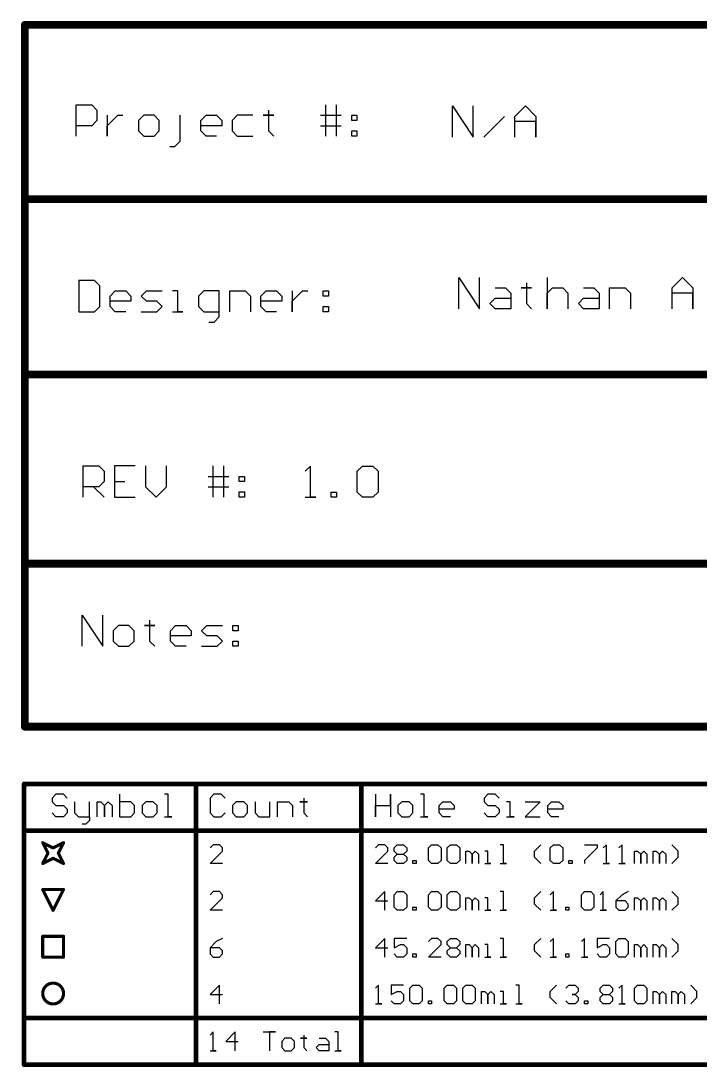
# Model space of a CAD drawing. Header units: millimetres. Extents: x 8 to 18.6, y 5.8 to 11.6.
# Drawn here: x 10.738 to 12.913, y 5.754 to 9.107 of the extents above; entities that cross this region are included whole.
import ezdxf

# ---------------------------------------------------------------- set-up
doc = ezdxf.new("R2010")
doc.units = ezdxf.units.MM
doc.header["$MEASUREMENT"] = 0
doc.layers.add('DrillDrawing', color=1, linetype='Continuous')

msp = doc.modelspace()

# ---------------------------------------------------------------- linework, layer by layer
at = {"layer": 'DrillDrawing'}
for p, q in [((10.9141, 8.7383), (10.9141, 8.8383)), ((10.9141, 8.8383), (10.9641, 8.8383)), ((10.9641, 8.8383), (10.9807, 8.8216)), ((10.9807, 8.8216), (10.9807, 8.7883)), ((11.5306, 8.8216), (11.5306, 8.805)), ((11.7138, 8.7383), (11.7138, 8.8383)), ((11.7472, 8.8383), (11.7472, 8.7383)), ((12.12, 8.735), (12.12, 8.835)), ((12.12, 8.835), (12.1866, 8.735)), ((12.1866, 8.735), (12.1866, 8.835)), ((12.3199, 8.8016), (12.3533, 8.835)), ((12.3533, 8.835), (12.3866, 8.8016)), ((10.9807, 8.7883), (10.9641, 8.7717)), ((11.0141, 8.805), (11.0141, 8.7383)), ((11.0141, 8.7717), (11.0307, 8.7883)), ((11.0307, 8.7883), (11.0474, 8.805)), ((11.0474, 8.805), (11.0641, 8.805)), ((11.1307, 8.805), (11.114, 8.7883)), ((11.114, 8.7883), (11.114, 8.755)), ((11.164, 8.805), (11.1307, 8.805)), ((11.1807, 8.7883), (11.164, 8.805)), ((11.1807, 8.755), (11.1807, 8.7883)), ((11.2473, 8.7217), (11.2473, 8.805)), ((11.314, 8.7883), (11.3306, 8.805)), ((11.314, 8.755), (11.314, 8.7883)), ((11.3306, 8.805), (11.364, 8.805)), ((11.364, 8.805), (11.3806, 8.7883)), ((11.3806, 8.7883), (11.3806, 8.7717)), ((11.4306, 8.805), (11.4139, 8.7883)), ((11.4139, 8.7883), (11.4139, 8.755)), ((11.4806, 8.805), (11.4306, 8.805)), ((11.5306, 8.805), (11.5139, 8.805)), ((11.5139, 8.805), (11.5472, 8.805)), ((11.5472, 8.805), (11.5306, 8.805)), ((11.5306, 8.805), (11.5306, 8.755)), ((11.6972, 8.805), (11.7472, 8.805)), ((11.7472, 8.805), (11.7638, 8.805)), ((11.7971, 8.805), (11.8138, 8.805)), ((11.7971, 8.7883), (11.7971, 8.805)), ((11.8138, 8.7883), (11.7971, 8.7883)), ((11.8138, 8.805), (11.8138, 8.7883)), ((12.22, 8.735), (12.2866, 8.8016)), ((12.3199, 8.735), (12.3199, 8.8016)), ((12.3866, 8.8016), (12.3866, 8.735)), ((10.9641, 8.7717), (10.9141, 8.7717)), ((11.0141, 8.7383), (11.0141, 8.7717)), ((11.114, 8.755), (11.1307, 8.7383)), ((11.164, 8.7383), (11.1807, 8.755)), ((11.3806, 8.7717), (11.314, 8.7717)), ((11.3306, 8.7383), (11.314, 8.755)), ((11.4139, 8.755), (11.4306, 8.7383)), ((11.5306, 8.755), (11.5472, 8.7383)), ((11.6972, 8.7717), (11.7638, 8.7717)), ((11.7971, 8.755), (11.8138, 8.755)), ((11.7971, 8.7383), (11.7971, 8.755)), ((11.8138, 8.755), (11.8138, 8.7383)), ((12.3866, 8.785), (12.3199, 8.785)), ((12.3866, 8.735), (12.3866, 8.785)), ((11.1307, 8.7383), (11.164, 8.7383)), ((11.2307, 8.705), (11.2473, 8.7217)), ((11.364, 8.7383), (11.3306, 8.7383)), ((11.4306, 8.7383), (11.4806, 8.7383)), ((11.8138, 8.7383), (11.7971, 8.7383)), ((11.214, 8.705), (11.2307, 8.705)), ((12.14, 8.185), (12.14, 8.285)), ((12.14, 8.285), (12.2066, 8.185)), ((12.2066, 8.185), (12.2066, 8.285)), ((12.4232, 8.285), (12.4232, 8.185)), ((12.8231, 8.2516), (12.8564, 8.285)), ((12.8564, 8.285), (12.8898, 8.2516)), ((10.923, 8.2753), (10.923, 8.1753)), ((10.973, 8.2753), (10.923, 8.2753)), ((10.9897, 8.2586), (10.973, 8.2753)), ((10.9897, 8.192), (10.9897, 8.2586)), ((12.2566, 8.2516), (12.29, 8.2516)), ((12.29, 8.2516), (12.3066, 8.235)), ((12.3566, 8.2516), (12.3399, 8.2516)), ((12.3399, 8.2516), (12.3733, 8.2516)), ((12.3566, 8.2683), (12.3566, 8.2516)), ((12.3733, 8.2516), (12.3566, 8.2516)), ((12.3566, 8.2516), (12.3566, 8.2017)), ((12.4232, 8.235), (12.4399, 8.2516)), ((12.4399, 8.2516), (12.4732, 8.2516)), ((12.4732, 8.2516), (12.4899, 8.235)), ((12.5399, 8.2516), (12.5732, 8.2516)), ((12.5732, 8.2516), (12.5899, 8.235)), ((12.6232, 8.185), (12.6232, 8.2516)), ((12.6232, 8.2516), (12.6732, 8.2516)), ((12.6732, 8.2516), (12.6898, 8.235)), ((12.8231, 8.185), (12.8231, 8.2516)), ((12.8898, 8.2516), (12.8898, 8.185)), ((11.023, 8.2253), (11.0397, 8.242)), ((11.023, 8.192), (11.023, 8.2253)), ((11.0397, 8.242), (11.073, 8.242)), ((11.073, 8.242), (11.0897, 8.2253)), ((11.0897, 8.2253), (11.0897, 8.2087)), ((11.123, 8.2253), (11.1396, 8.242)), ((11.1396, 8.2087), (11.123, 8.2253)), ((11.1396, 8.242), (11.1896, 8.242)), ((11.2396, 8.242), (11.2229, 8.242)), ((11.2396, 8.1753), (11.2396, 8.242)), ((11.3229, 8.242), (11.3062, 8.2253)), ((11.3062, 8.2253), (11.3062, 8.192)), ((11.3729, 8.242), (11.3229, 8.242)), ((11.3729, 8.1587), (11.3729, 8.242)), ((11.4062, 8.1753), (11.4062, 8.242)), ((11.4062, 8.242), (11.4562, 8.242)), ((11.4562, 8.242), (11.4729, 8.2253)), ((11.4729, 8.2253), (11.4729, 8.1753)), ((11.5062, 8.2253), (11.5228, 8.242)), ((11.5062, 8.192), (11.5062, 8.2253)), ((11.5228, 8.242), (11.5562, 8.242)), ((11.5562, 8.242), (11.5728, 8.2253)), ((11.5728, 8.2253), (11.5728, 8.2087)), ((11.6062, 8.242), (11.6062, 8.1753)), ((11.6062, 8.2087), (11.6228, 8.2253)), ((11.6228, 8.2253), (11.6395, 8.242)), ((11.6395, 8.242), (11.6561, 8.242)), ((11.7061, 8.242), (11.7228, 8.242)), ((11.7061, 8.2253), (11.7061, 8.242)), ((11.7228, 8.2253), (11.7061, 8.2253)), ((11.7228, 8.242), (11.7228, 8.2253)), ((12.24, 8.2017), (12.2566, 8.2183)), ((12.2566, 8.2183), (12.3066, 8.2183)), ((12.3066, 8.235), (12.3066, 8.185)), ((12.4232, 8.185), (12.4232, 8.235)), ((12.4899, 8.235), (12.4899, 8.185)), ((12.5232, 8.2017), (12.5399, 8.2183)), ((12.5399, 8.2183), (12.5899, 8.2183)), ((12.5899, 8.235), (12.5899, 8.185)), ((12.6898, 8.235), (12.6898, 8.185)), ((12.8898, 8.235), (12.8231, 8.235)), ((12.8898, 8.185), (12.8898, 8.235)), ((10.973, 8.1753), (10.9897, 8.192)), ((11.0897, 8.2087), (11.023, 8.2087)), ((11.0397, 8.1753), (11.023, 8.192)), ((11.173, 8.2087), (11.1396, 8.2087)), ((11.1896, 8.192), (11.173, 8.2087)), ((11.173, 8.1753), (11.1896, 8.192)), ((11.3062, 8.192), (11.3229, 8.1753)), ((11.5728, 8.2087), (11.5062, 8.2087)), ((11.5228, 8.1753), (11.5062, 8.192)), ((11.6062, 8.1753), (11.6062, 8.2087)), ((11.7061, 8.192), (11.7228, 8.192)), ((11.7061, 8.1753), (11.7061, 8.192)), ((11.7228, 8.192), (11.7228, 8.1753)), ((12.2566, 8.185), (12.24, 8.2017)), ((12.3066, 8.185), (12.2566, 8.185)), ((12.3566, 8.2017), (12.3733, 8.185)), ((12.5399, 8.185), (12.5232, 8.2017)), ((12.5899, 8.185), (12.5399, 8.185)), ((10.923, 8.1753), (10.973, 8.1753)), ((11.073, 8.1753), (11.0397, 8.1753)), ((11.123, 8.1753), (11.173, 8.1753)), ((11.2229, 8.1753), (11.2563, 8.1753)), ((11.2563, 8.1753), (11.2396, 8.1753)), ((11.3229, 8.1753), (11.3729, 8.1753)), ((11.3562, 8.142), (11.3729, 8.1587)), ((11.5562, 8.1753), (11.5228, 8.1753)), ((11.7228, 8.1753), (11.7061, 8.1753)), ((11.3396, 8.142), (11.3562, 8.142)), ((10.9369, 7.5809), (10.9369, 7.6808)), ((10.9369, 7.6808), (10.9869, 7.6808)), ((10.9869, 7.6808), (11.0036, 7.6642)), ((11.1035, 7.6808), (11.0369, 7.6808)), ((11.0369, 7.6808), (11.0369, 7.5809)), ((11.1369, 7.6808), (11.1369, 7.6142)), ((11.2035, 7.6142), (11.2035, 7.6808)), ((11.3535, 7.5809), (11.3535, 7.6808)), ((11.3868, 7.6808), (11.3868, 7.5809)), ((11.6651, 7.6806), (11.6484, 7.6639)), ((11.6651, 7.5806), (11.6651, 7.6806)), ((11.815, 7.6639), (11.8317, 7.6806)), ((11.8317, 7.6806), (11.865, 7.6806)), ((11.865, 7.6806), (11.8817, 7.6639)), ((11.0036, 7.6642), (11.0036, 7.6309)), ((11.3368, 7.6475), (11.3868, 7.6475)), ((11.3868, 7.6475), (11.4034, 7.6475)), ((11.4368, 7.6475), (11.4534, 7.6475)), ((11.4368, 7.6309), (11.4368, 7.6475)), ((11.4534, 7.6475), (11.4534, 7.6309)), ((11.815, 7.5973), (11.815, 7.6639)), ((11.8817, 7.6639), (11.8817, 7.5973)), ((10.9869, 7.6142), (10.9369, 7.6142)), ((10.9703, 7.6142), (11.0036, 7.5809)), ((11.0036, 7.6309), (10.9869, 7.6142)), ((11.0369, 7.6309), (11.0702, 7.6309)), ((11.1369, 7.6142), (11.1702, 7.5809)), ((11.1702, 7.5809), (11.2035, 7.6142)), ((11.3368, 7.6142), (11.4034, 7.6142)), ((11.4534, 7.6309), (11.4368, 7.6309)), ((11.0369, 7.5809), (11.1035, 7.5809)), ((11.4368, 7.5975), (11.4534, 7.5975)), ((11.4368, 7.5809), (11.4368, 7.5975)), ((11.4534, 7.5809), (11.4368, 7.5809)), ((11.4534, 7.5975), (11.4534, 7.5809)), ((11.6484, 7.5806), (11.6817, 7.5806)), ((11.6817, 7.5806), (11.6651, 7.5806)), ((11.7317, 7.5806), (11.7317, 7.5973)), ((11.7317, 7.5973), (11.7484, 7.5973)), ((11.7484, 7.5806), (11.7317, 7.5806)), ((11.7484, 7.5973), (11.7484, 7.5806)), ((11.8317, 7.5806), (11.815, 7.5973)), ((11.865, 7.5806), (11.8317, 7.5806)), ((11.8817, 7.5973), (11.865, 7.5806)), ((10.9332, 7.1029), (10.9332, 7.2028)), ((10.9332, 7.2028), (10.9999, 7.1029)), ((10.9999, 7.1029), (10.9999, 7.2028)), ((11.1498, 7.1862), (11.1498, 7.1695)), ((11.0499, 7.1695), (11.0332, 7.1529)), ((11.0332, 7.1529), (11.0332, 7.1195)), ((11.0832, 7.1695), (11.0499, 7.1695)), ((11.0998, 7.1529), (11.0832, 7.1695)), ((11.0998, 7.1195), (11.0998, 7.1529)), ((11.1498, 7.1695), (11.1332, 7.1695)), ((11.1332, 7.1695), (11.1665, 7.1695)), ((11.1665, 7.1695), (11.1498, 7.1695)), ((11.1498, 7.1695), (11.1498, 7.1195)), ((11.2165, 7.1529), (11.2331, 7.1695)), ((11.2165, 7.1195), (11.2165, 7.1529)), ((11.2331, 7.1695), (11.2665, 7.1695)), ((11.2665, 7.1695), (11.2831, 7.1529)), ((11.2831, 7.1529), (11.2831, 7.1362)), ((11.3164, 7.1529), (11.3331, 7.1695)), ((11.3331, 7.1362), (11.3164, 7.1529)), ((11.3331, 7.1695), (11.3831, 7.1695)), ((11.4164, 7.1695), (11.4331, 7.1695)), ((11.4164, 7.1529), (11.4164, 7.1695)), ((11.4331, 7.1529), (11.4164, 7.1529)), ((11.4331, 7.1695), (11.4331, 7.1529)), ((11.0332, 7.1195), (11.0499, 7.1029)), ((11.0832, 7.1029), (11.0998, 7.1195)), ((11.1498, 7.1195), (11.1665, 7.1029)), ((11.2831, 7.1362), (11.2165, 7.1362)), ((11.2331, 7.1029), (11.2165, 7.1195)), ((11.3664, 7.1362), (11.3331, 7.1362)), ((11.3831, 7.1195), (11.3664, 7.1362)), ((11.3664, 7.1029), (11.3831, 7.1195)), ((11.4164, 7.1195), (11.4331, 7.1195)), ((11.4164, 7.1029), (11.4164, 7.1195)), ((11.4331, 7.1195), (11.4331, 7.1029)), ((11.0499, 7.1029), (11.0832, 7.1029)), ((11.2665, 7.1029), (11.2331, 7.1029)), ((11.3164, 7.1029), (11.3664, 7.1029)), ((11.4331, 7.1029), (11.4164, 7.1029)), ((10.8495, 6.6285), (10.8375, 6.6165)), ((10.8375, 6.6165), (10.8375, 6.6045)), ((10.8735, 6.6285), (10.8495, 6.6285)), ((10.8855, 6.6165), (10.8735, 6.6285)), ((11.0534, 6.6285), (11.0534, 6.5565)), ((11.2094, 6.6285), (11.1974, 6.6285)), ((11.2094, 6.5565), (11.2094, 6.6285)), ((11.3554, 6.6285), (11.3434, 6.6165)), ((11.3434, 6.6165), (11.3434, 6.5685)), ((11.3794, 6.6285), (11.3554, 6.6285)), ((11.3914, 6.6165), (11.3794, 6.6285)), ((11.6433, 6.6165), (11.6433, 6.6045)), ((11.8732, 6.6285), (11.8732, 6.5565)), ((11.9212, 6.5925), (11.9212, 6.6285)), ((11.9212, 6.6285), (11.9212, 6.5565)), ((12.0292, 6.6285), (12.0172, 6.6285)), ((12.0292, 6.5565), (12.0292, 6.6285)), ((12.2331, 6.6285), (12.2211, 6.6165)), ((12.2211, 6.6165), (12.2211, 6.6045)), ((12.2571, 6.6285), (12.2331, 6.6285)), ((12.2691, 6.6165), (12.2571, 6.6285)), ((10.8375, 6.6045), (10.8495, 6.5925)), ((10.8495, 6.5925), (10.8735, 6.5925)), ((10.8735, 6.5925), (10.8855, 6.5805)), ((10.8855, 6.5805), (10.8855, 6.5685)), ((10.9095, 6.6045), (10.9095, 6.5685)), ((10.9575, 6.5565), (10.9575, 6.6045)), ((10.9815, 6.5565), (10.9815, 6.6045)), ((10.9815, 6.6045), (10.9934, 6.6045)), ((10.9934, 6.6045), (11.0054, 6.5925)), ((11.0054, 6.5925), (11.0174, 6.6045)), ((11.0054, 6.5925), (11.0054, 6.5565)), ((11.0054, 6.5565), (11.0054, 6.5925)), ((11.0174, 6.6045), (11.0294, 6.5925)), ((11.0294, 6.5925), (11.0294, 6.5565)), ((11.0894, 6.6045), (11.0534, 6.6045)), ((11.1014, 6.5925), (11.0894, 6.6045)), ((11.1014, 6.5805), (11.1014, 6.5925)), ((11.1014, 6.5685), (11.1014, 6.5805)), ((11.1374, 6.6045), (11.1254, 6.5925)), ((11.1254, 6.5925), (11.1254, 6.5685)), ((11.1614, 6.6045), (11.1374, 6.6045)), ((11.1734, 6.5925), (11.1614, 6.6045)), ((11.1734, 6.5685), (11.1734, 6.5925)), ((11.4273, 6.6045), (11.4154, 6.5925)), ((11.4154, 6.5925), (11.4154, 6.5685)), ((11.4513, 6.6045), (11.4273, 6.6045)), ((11.4633, 6.5925), (11.4513, 6.6045)), ((11.4633, 6.5685), (11.4633, 6.5925)), ((11.4873, 6.6045), (11.4873, 6.5685)), ((11.5353, 6.5565), (11.5353, 6.6045)), ((11.5593, 6.5565), (11.5593, 6.6045)), ((11.5593, 6.6045), (11.5953, 6.6045)), ((11.5953, 6.6045), (11.6073, 6.5925)), ((11.6073, 6.5925), (11.6073, 6.5565)), ((11.6433, 6.6045), (11.6313, 6.6045)), ((11.6313, 6.6045), (11.6553, 6.6045)), ((11.6553, 6.6045), (11.6433, 6.6045)), ((11.6433, 6.6045), (11.6433, 6.5685)), ((11.8732, 6.5565), (11.8732, 6.5925)), ((11.8732, 6.5925), (11.9212, 6.5925)), ((11.9572, 6.6045), (11.9452, 6.5925)), ((11.9452, 6.5925), (11.9452, 6.5685)), ((11.9812, 6.6045), (11.9572, 6.6045)), ((11.9932, 6.5925), (11.9812, 6.6045)), ((11.9932, 6.5685), (11.9932, 6.5925)), ((12.0772, 6.5925), (12.0892, 6.6045)), ((12.0772, 6.5685), (12.0772, 6.5925)), ((12.1252, 6.5805), (12.0772, 6.5805)), ((12.0892, 6.6045), (12.1132, 6.6045)), ((12.1132, 6.6045), (12.1252, 6.5925)), ((12.1252, 6.5925), (12.1252, 6.5805)), ((12.2211, 6.6045), (12.2331, 6.5925)), ((12.2331, 6.5925), (12.2571, 6.5925)), ((12.2571, 6.5925), (12.2691, 6.5805)), ((12.2691, 6.5805), (12.2691, 6.5685)), ((12.3051, 6.6045), (12.2931, 6.6045)), ((12.3051, 6.5565), (12.3051, 6.6045)), ((12.3531, 6.6045), (12.4011, 6.6045)), ((12.4011, 6.6045), (12.3531, 6.5565)), ((12.4251, 6.5925), (12.4371, 6.6045)), ((12.4251, 6.5685), (12.4251, 6.5925)), ((12.473, 6.5805), (12.4251, 6.5805)), ((12.4371, 6.6045), (12.461, 6.6045)), ((12.461, 6.6045), (12.473, 6.5925)), ((12.473, 6.5925), (12.473, 6.5805)), ((10.8495, 6.5565), (10.8375, 6.5685)), ((10.8735, 6.5565), (10.8495, 6.5565)), ((10.8855, 6.5685), (10.8735, 6.5565)), ((10.9095, 6.5685), (10.9215, 6.5565)), ((10.9215, 6.5565), (10.9575, 6.5565)), ((10.9575, 6.5445), (10.9455, 6.5325)), ((10.9575, 6.5565), (10.9575, 6.5445)), ((11.0534, 6.5565), (11.0894, 6.5565)), ((11.0894, 6.5565), (11.1014, 6.5685)), ((11.1254, 6.5685), (11.1374, 6.5565)), ((11.1374, 6.5565), (11.1614, 6.5565)), ((11.1614, 6.5565), (11.1734, 6.5685)), ((11.1974, 6.5565), (11.2214, 6.5565)), ((11.2214, 6.5565), (11.2094, 6.5565)), ((11.3434, 6.5685), (11.3554, 6.5565)), ((11.3554, 6.5565), (11.3794, 6.5565)), ((11.3794, 6.5565), (11.3914, 6.5685)), ((11.4154, 6.5685), (11.4273, 6.5565)), ((11.4273, 6.5565), (11.4513, 6.5565)), ((11.4513, 6.5565), (11.4633, 6.5685)), ((11.4873, 6.5685), (11.4993, 6.5565)), ((11.4993, 6.5565), (11.5353, 6.5565)), ((11.6433, 6.5685), (11.6553, 6.5565)), ((11.9452, 6.5685), (11.9572, 6.5565)), ((11.9572, 6.5565), (11.9812, 6.5565)), ((11.9812, 6.5565), (11.9932, 6.5685)), ((12.0172, 6.5565), (12.0412, 6.5565)), ((12.0412, 6.5565), (12.0292, 6.5565)), ((12.0892, 6.5565), (12.0772, 6.5685)), ((12.1132, 6.5565), (12.0892, 6.5565)), ((12.2331, 6.5565), (12.2211, 6.5685)), ((12.2571, 6.5565), (12.2331, 6.5565)), ((12.2691, 6.5685), (12.2571, 6.5565)), ((12.2931, 6.5565), (12.3171, 6.5565)), ((12.3171, 6.5565), (12.3051, 6.5565)), ((12.3531, 6.5565), (12.4011, 6.5565)), ((12.4371, 6.5565), (12.4251, 6.5685)), ((12.461, 6.5565), (12.4371, 6.5565)), ((10.9455, 6.5325), (10.9335, 6.5325)), ((11.3534, 6.4665), (11.3434, 6.4565)), ((11.3434, 6.4065), (11.3834, 6.4465)), ((11.3734, 6.4665), (11.3534, 6.4665)), ((11.3834, 6.4565), (11.3734, 6.4665)), ((11.3834, 6.4465), (11.3834, 6.4565)), ((11.8832, 6.4665), (11.8732, 6.4565)), ((11.8732, 6.4065), (11.9132, 6.4465)), ((11.9032, 6.4665), (11.8832, 6.4665)), ((11.9132, 6.4565), (11.9032, 6.4665)), ((11.9132, 6.4465), (11.9132, 6.4565)), ((11.9332, 6.4565), (11.9432, 6.4665)), ((11.9332, 6.4465), (11.9332, 6.4565)), ((11.9432, 6.4365), (11.9332, 6.4465)), ((11.9432, 6.4665), (11.9632, 6.4665)), ((11.9632, 6.4665), (11.9732, 6.4565)), ((11.9732, 6.4465), (11.9632, 6.4365)), ((11.9732, 6.4565), (11.9732, 6.4465)), ((12.0432, 6.4565), (12.0532, 6.4665)), ((12.0432, 6.4165), (12.0432, 6.4565)), ((12.0532, 6.4665), (12.0732, 6.4665)), ((12.0732, 6.4665), (12.0832, 6.4565)), ((12.0832, 6.4565), (12.0832, 6.4165)), ((12.1032, 6.4565), (12.1132, 6.4665)), ((12.1032, 6.4165), (12.1032, 6.4565)), ((12.1132, 6.4665), (12.1332, 6.4665)), ((12.1332, 6.4665), (12.1432, 6.4565)), ((12.1432, 6.4565), (12.1432, 6.4165)), ((12.1631, 6.4065), (12.1631, 6.4465)), ((12.1631, 6.4465), (12.1731, 6.4465)), ((12.1731, 6.4465), (12.1831, 6.4365)), ((12.1831, 6.4365), (12.1931, 6.4465)), ((12.1931, 6.4465), (12.2031, 6.4365)), ((12.2331, 6.4465), (12.2231, 6.4465)), ((12.2331, 6.4065), (12.2331, 6.4465)), ((12.2831, 6.4665), (12.2731, 6.4665)), ((12.2831, 6.4065), (12.2831, 6.4665)), ((12.3831, 6.4465), (12.4031, 6.4665)), ((12.3831, 6.4265), (12.3831, 6.4465)), ((12.4331, 6.4565), (12.4431, 6.4665)), ((12.4331, 6.4165), (12.4331, 6.4565)), ((12.4431, 6.4665), (12.463, 6.4665)), ((12.463, 6.4665), (12.473, 6.4565)), ((12.473, 6.4565), (12.473, 6.4165)), ((12.543, 6.4665), (12.583, 6.4665)), ((12.583, 6.4565), (12.543, 6.4165)), ((12.583, 6.4665), (12.583, 6.4565)), ((12.613, 6.4665), (12.603, 6.4565)), ((12.613, 6.4065), (12.613, 6.4665)), ((12.663, 6.4665), (12.653, 6.4565)), ((12.663, 6.4065), (12.663, 6.4665)), ((12.703, 6.4065), (12.703, 6.4465)), ((12.703, 6.4465), (12.713, 6.4465)), ((12.713, 6.4465), (12.723, 6.4365)), ((12.723, 6.4365), (12.733, 6.4465)), ((12.733, 6.4465), (12.743, 6.4365)), ((12.763, 6.4065), (12.763, 6.4465)), ((12.763, 6.4465), (12.7729, 6.4465)), ((12.7729, 6.4465), (12.7829, 6.4365)), ((12.7829, 6.4365), (12.7929, 6.4465)), ((12.7929, 6.4465), (12.8029, 6.4365)), ((12.8429, 6.4465), (12.8229, 6.4665)), ((12.8429, 6.4265), (12.8429, 6.4465)), ((11.3834, 6.4065), (11.3434, 6.4065)), ((11.9132, 6.4065), (11.8732, 6.4065)), ((11.9332, 6.4265), (11.9432, 6.4365)), ((11.9332, 6.4165), (11.9332, 6.4265)), ((11.9432, 6.4065), (11.9332, 6.4165)), ((11.9432, 6.4365), (11.9632, 6.4365)), ((11.9632, 6.4065), (11.9432, 6.4065)), ((11.9632, 6.4365), (11.9732, 6.4265)), ((11.9732, 6.4165), (11.9632, 6.4065)), ((11.9732, 6.4265), (11.9732, 6.4165)), ((11.9932, 6.4065), (11.9932, 6.4165)), ((11.9932, 6.4165), (12.0032, 6.4165)), ((12.0032, 6.4065), (11.9932, 6.4065)), ((12.0032, 6.4165), (12.0032, 6.4065)), ((12.0532, 6.4065), (12.0432, 6.4165)), ((12.0732, 6.4065), (12.0532, 6.4065)), ((12.0832, 6.4165), (12.0732, 6.4065)), ((12.1132, 6.4065), (12.1032, 6.4165)), ((12.1332, 6.4065), (12.1132, 6.4065)), ((12.1432, 6.4165), (12.1332, 6.4065)), ((12.1831, 6.4365), (12.1831, 6.4065)), ((12.1831, 6.4065), (12.1831, 6.4365)), ((12.2031, 6.4365), (12.2031, 6.4065)), ((12.2231, 6.4065), (12.2431, 6.4065)), ((12.2431, 6.4065), (12.2331, 6.4065)), ((12.2731, 6.4065), (12.2931, 6.4065)), ((12.2931, 6.4065), (12.2831, 6.4065)), ((12.4031, 6.4065), (12.3831, 6.4265)), ((12.4431, 6.4065), (12.4331, 6.4165)), ((12.463, 6.4065), (12.4431, 6.4065)), ((12.473, 6.4165), (12.463, 6.4065)), ((12.493, 6.4065), (12.493, 6.4165)), ((12.493, 6.4165), (12.503, 6.4165)), ((12.503, 6.4065), (12.493, 6.4065)), ((12.503, 6.4165), (12.503, 6.4065)), ((12.543, 6.4165), (12.543, 6.4065)), ((12.603, 6.4065), (12.623, 6.4065)), ((12.623, 6.4065), (12.613, 6.4065)), ((12.653, 6.4065), (12.673, 6.4065)), ((12.673, 6.4065), (12.663, 6.4065)), ((12.723, 6.4365), (12.723, 6.4065)), ((12.723, 6.4065), (12.723, 6.4365)), ((12.743, 6.4365), (12.743, 6.4065)), ((12.7829, 6.4365), (12.7829, 6.4065)), ((12.7829, 6.4065), (12.7829, 6.4365)), ((12.8029, 6.4365), (12.8029, 6.4065)), ((12.8229, 6.4065), (12.8429, 6.4265)), ((11.3534, 6.3165), (11.3434, 6.3065)), ((11.3734, 6.3165), (11.3534, 6.3165)), ((11.3834, 6.3065), (11.3734, 6.3165)), ((11.3834, 6.2965), (11.3834, 6.3065)), ((11.9032, 6.3165), (11.8732, 6.2865)), ((11.9032, 6.2565), (11.9032, 6.3165)), ((11.9332, 6.3065), (11.9432, 6.3165)), ((11.9332, 6.2665), (11.9332, 6.3065)), ((11.9432, 6.3165), (11.9632, 6.3165)), ((11.9632, 6.3165), (11.9732, 6.3065)), ((11.9732, 6.3065), (11.9732, 6.2665)), ((12.0432, 6.3065), (12.0532, 6.3165)), ((12.0432, 6.2665), (12.0432, 6.3065)), ((12.0532, 6.3165), (12.0732, 6.3165)), ((12.0732, 6.3165), (12.0832, 6.3065)), ((12.0832, 6.3065), (12.0832, 6.2665)), ((12.1032, 6.3065), (12.1132, 6.3165)), ((12.1032, 6.2665), (12.1032, 6.3065)), ((12.1132, 6.3165), (12.1332, 6.3165)), ((12.1332, 6.3165), (12.1432, 6.3065)), ((12.1432, 6.3065), (12.1432, 6.2665)), ((12.2831, 6.3165), (12.2731, 6.3165)), ((12.2831, 6.2565), (12.2831, 6.3165)), ((12.3831, 6.2965), (12.4031, 6.3165)), ((12.4431, 6.3165), (12.4331, 6.3065)), ((12.4431, 6.2565), (12.4431, 6.3165)), ((12.533, 6.3065), (12.543, 6.3165)), ((12.533, 6.2665), (12.533, 6.3065)), ((12.543, 6.3165), (12.563, 6.3165)), ((12.563, 6.3165), (12.573, 6.3065)), ((12.573, 6.3065), (12.573, 6.2665)), ((12.603, 6.3165), (12.593, 6.3065)), ((12.603, 6.2565), (12.603, 6.3165)), ((12.663, 6.3065), (12.643, 6.2865)), ((12.683, 6.3165), (12.663, 6.3065)), ((12.8429, 6.2965), (12.8229, 6.3165)), ((11.3434, 6.2565), (11.3834, 6.2965)), ((11.8732, 6.2865), (11.9132, 6.2865)), ((12.1631, 6.2565), (12.1631, 6.2965)), ((12.1631, 6.2965), (12.1731, 6.2965)), ((12.1731, 6.2965), (12.1831, 6.2865)), ((12.1831, 6.2865), (12.1931, 6.2965)), ((12.1831, 6.2865), (12.1831, 6.2565)), ((12.1831, 6.2565), (12.1831, 6.2865)), ((12.1931, 6.2965), (12.2031, 6.2865)), ((12.2031, 6.2865), (12.2031, 6.2565)), ((12.2331, 6.2965), (12.2231, 6.2965)), ((12.2331, 6.2565), (12.2331, 6.2965)), ((12.3831, 6.2765), (12.3831, 6.2965)), ((12.4031, 6.2565), (12.3831, 6.2765)), ((12.643, 6.2865), (12.643, 6.2665)), ((12.673, 6.2865), (12.643, 6.2865)), ((12.683, 6.2765), (12.673, 6.2865)), ((12.683, 6.2665), (12.683, 6.2765)), ((12.703, 6.2565), (12.703, 6.2965)), ((12.703, 6.2965), (12.713, 6.2965)), ((12.713, 6.2965), (12.723, 6.2865)), ((12.723, 6.2865), (12.733, 6.2965)), ((12.723, 6.2865), (12.723, 6.2565)), ((12.723, 6.2565), (12.723, 6.2865)), ((12.733, 6.2965), (12.743, 6.2865)), ((12.743, 6.2865), (12.743, 6.2565)), ((12.763, 6.2565), (12.763, 6.2965)), ((12.763, 6.2965), (12.7729, 6.2965)), ((12.7729, 6.2965), (12.7829, 6.2865)), ((12.7829, 6.2865), (12.7929, 6.2965)), ((12.7829, 6.2865), (12.7829, 6.2565)), ((12.7829, 6.2565), (12.7829, 6.2865)), ((12.7929, 6.2965), (12.8029, 6.2865)), ((12.8029, 6.2865), (12.8029, 6.2565)), ((12.8229, 6.2565), (12.8429, 6.2765)), ((12.8429, 6.2765), (12.8429, 6.2965)), ((11.3834, 6.2565), (11.3434, 6.2565)), ((11.9432, 6.2565), (11.9332, 6.2665)), ((11.9632, 6.2565), (11.9432, 6.2565)), ((11.9732, 6.2665), (11.9632, 6.2565)), ((11.9932, 6.2565), (11.9932, 6.2665)), ((11.9932, 6.2665), (12.0032, 6.2665)), ((12.0032, 6.2565), (11.9932, 6.2565)), ((12.0032, 6.2665), (12.0032, 6.2565)), ((12.0532, 6.2565), (12.0432, 6.2665)), ((12.0732, 6.2565), (12.0532, 6.2565)), ((12.0832, 6.2665), (12.0732, 6.2565)), ((12.1132, 6.2565), (12.1032, 6.2665)), ((12.1332, 6.2565), (12.1132, 6.2565)), ((12.1432, 6.2665), (12.1332, 6.2565)), ((12.2231, 6.2565), (12.2431, 6.2565)), ((12.2431, 6.2565), (12.2331, 6.2565)), ((12.2731, 6.2565), (12.2931, 6.2565)), ((12.2931, 6.2565), (12.2831, 6.2565)), ((12.4331, 6.2565), (12.4531, 6.2565)), ((12.4531, 6.2565), (12.4431, 6.2565)), ((12.483, 6.2565), (12.483, 6.2665)), ((12.483, 6.2665), (12.493, 6.2665)), ((12.493, 6.2565), (12.483, 6.2565)), ((12.493, 6.2665), (12.493, 6.2565)), ((12.543, 6.2565), (12.533, 6.2665)), ((12.563, 6.2565), (12.543, 6.2565)), ((12.573, 6.2665), (12.563, 6.2565)), ((12.593, 6.2565), (12.613, 6.2565)), ((12.613, 6.2565), (12.603, 6.2565)), ((12.643, 6.2665), (12.653, 6.2565)), ((12.653, 6.2565), (12.673, 6.2565)), ((12.673, 6.2565), (12.683, 6.2665)), ((11.3634, 6.1565), (11.3434, 6.1365)), ((11.3834, 6.1665), (11.3634, 6.1565)), ((11.9032, 6.1665), (11.8732, 6.1365)), ((11.9032, 6.1065), (11.9032, 6.1665)), ((11.9732, 6.1665), (11.9332, 6.1665)), ((11.9332, 6.1665), (11.9332, 6.1365)), ((11.9332, 6.1365), (11.9532, 6.1465)), ((11.9532, 6.1465), (11.9632, 6.1465)), ((11.9632, 6.1465), (11.9732, 6.1365)), ((12.0532, 6.1665), (12.0432, 6.1565)), ((12.0432, 6.1065), (12.0832, 6.1465)), ((12.0732, 6.1665), (12.0532, 6.1665)), ((12.0832, 6.1565), (12.0732, 6.1665)), ((12.0832, 6.1465), (12.0832, 6.1565)), ((12.1032, 6.1565), (12.1132, 6.1665)), ((12.1032, 6.1465), (12.1032, 6.1565)), ((12.1132, 6.1365), (12.1032, 6.1465)), ((12.1132, 6.1665), (12.1332, 6.1665)), ((12.1332, 6.1665), (12.1432, 6.1565)), ((12.1432, 6.1465), (12.1332, 6.1365)), ((12.1432, 6.1565), (12.1432, 6.1465)), ((12.1631, 6.1065), (12.1631, 6.1465)), ((12.1631, 6.1465), (12.1731, 6.1465)), ((12.1731, 6.1465), (12.1831, 6.1365)), ((12.1831, 6.1365), (12.1931, 6.1465)), ((12.1931, 6.1465), (12.2031, 6.1365)), ((12.2331, 6.1465), (12.2231, 6.1465)), ((12.2331, 6.1065), (12.2331, 6.1465)), ((12.2831, 6.1665), (12.2731, 6.1665)), ((12.2831, 6.1065), (12.2831, 6.1665)), ((12.3831, 6.1465), (12.4031, 6.1665)), ((12.3831, 6.1265), (12.3831, 6.1465)), ((12.4431, 6.1665), (12.4331, 6.1565)), ((12.4431, 6.1065), (12.4431, 6.1665)), ((12.543, 6.1665), (12.533, 6.1565)), ((12.543, 6.1065), (12.543, 6.1665)), ((12.623, 6.1665), (12.583, 6.1665)), ((12.583, 6.1665), (12.583, 6.1365)), ((12.583, 6.1365), (12.603, 6.1465)), ((12.603, 6.1465), (12.613, 6.1465)), ((12.613, 6.1465), (12.623, 6.1365)), ((12.643, 6.1565), (12.653, 6.1665)), ((12.643, 6.1165), (12.643, 6.1565)), ((12.653, 6.1665), (12.673, 6.1665)), ((12.673, 6.1665), (12.683, 6.1565)), ((12.683, 6.1565), (12.683, 6.1165)), ((12.703, 6.1065), (12.703, 6.1465)), ((12.703, 6.1465), (12.713, 6.1465)), ((12.713, 6.1465), (12.723, 6.1365)), ((12.723, 6.1365), (12.733, 6.1465)), ((12.733, 6.1465), (12.743, 6.1365)), ((12.763, 6.1065), (12.763, 6.1465)), ((12.763, 6.1465), (12.7729, 6.1465)), ((12.7729, 6.1465), (12.7829, 6.1365)), ((12.7829, 6.1365), (12.7929, 6.1465)), ((12.7929, 6.1465), (12.8029, 6.1365)), ((12.8429, 6.1465), (12.8229, 6.1665)), ((12.8429, 6.1265), (12.8429, 6.1465)), ((11.3434, 6.1365), (11.3434, 6.1165)), ((11.3734, 6.1365), (11.3434, 6.1365)), ((11.3434, 6.1165), (11.3534, 6.1065)), ((11.3534, 6.1065), (11.3734, 6.1065)), ((11.3834, 6.1265), (11.3734, 6.1365)), ((11.3734, 6.1065), (11.3834, 6.1165)), ((11.3834, 6.1165), (11.3834, 6.1265)), ((11.8732, 6.1365), (11.9132, 6.1365)), ((11.9432, 6.1065), (11.9332, 6.1165)), ((11.9632, 6.1065), (11.9432, 6.1065)), ((11.9732, 6.1165), (11.9632, 6.1065)), ((11.9732, 6.1365), (11.9732, 6.1165)), ((11.9932, 6.1065), (11.9932, 6.1165)), ((11.9932, 6.1165), (12.0032, 6.1165)), ((12.0032, 6.1065), (11.9932, 6.1065)), ((12.0032, 6.1165), (12.0032, 6.1065)), ((12.0832, 6.1065), (12.0432, 6.1065)), ((12.1032, 6.1265), (12.1132, 6.1365)), ((12.1032, 6.1165), (12.1032, 6.1265)), ((12.1132, 6.1065), (12.1032, 6.1165)), ((12.1132, 6.1365), (12.1332, 6.1365)), ((12.1332, 6.1065), (12.1132, 6.1065)), ((12.1332, 6.1365), (12.1432, 6.1265)), ((12.1432, 6.1165), (12.1332, 6.1065)), ((12.1432, 6.1265), (12.1432, 6.1165)), ((12.1831, 6.1365), (12.1831, 6.1065)), ((12.1831, 6.1065), (12.1831, 6.1365)), ((12.2031, 6.1365), (12.2031, 6.1065)), ((12.2231, 6.1065), (12.2431, 6.1065)), ((12.2431, 6.1065), (12.2331, 6.1065)), ((12.2731, 6.1065), (12.2931, 6.1065)), ((12.2931, 6.1065), (12.2831, 6.1065)), ((12.4031, 6.1065), (12.3831, 6.1265)), ((12.4331, 6.1065), (12.4531, 6.1065)), ((12.4531, 6.1065), (12.4431, 6.1065)), ((12.483, 6.1065), (12.483, 6.1165)), ((12.483, 6.1165), (12.493, 6.1165)), ((12.493, 6.1065), (12.483, 6.1065)), ((12.493, 6.1165), (12.493, 6.1065)), ((12.533, 6.1065), (12.553, 6.1065)), ((12.553, 6.1065), (12.543, 6.1065)), ((12.593, 6.1065), (12.583, 6.1165)), ((12.613, 6.1065), (12.593, 6.1065)), ((12.623, 6.1165), (12.613, 6.1065)), ((12.623, 6.1365), (12.623, 6.1165)), ((12.653, 6.1065), (12.643, 6.1165)), ((12.673, 6.1065), (12.653, 6.1065)), ((12.683, 6.1165), (12.673, 6.1065)), ((12.723, 6.1365), (12.723, 6.1065)), ((12.723, 6.1065), (12.723, 6.1365)), ((12.743, 6.1365), (12.743, 6.1065)), ((12.7829, 6.1365), (12.7829, 6.1065)), ((12.7829, 6.1065), (12.7829, 6.1365)), ((12.8029, 6.1365), (12.8029, 6.1065)), ((12.8229, 6.1065), (12.8429, 6.1265)), ((11.3734, 6.0165), (11.3434, 5.9865)), ((11.3734, 5.9565), (11.3734, 6.0165)), ((11.8832, 6.0165), (11.8732, 6.0065)), ((11.8832, 5.9565), (11.8832, 6.0165)), ((11.9632, 6.0165), (11.9232, 6.0165)), ((11.9232, 6.0165), (11.9232, 5.9865)), ((11.9832, 6.0065), (11.9932, 6.0165)), ((11.9832, 5.9665), (11.9832, 6.0065)), ((11.9932, 6.0165), (12.0132, 6.0165)), ((12.0132, 6.0165), (12.0232, 6.0065)), ((12.0232, 6.0065), (12.0232, 5.9665)), ((12.0932, 6.0065), (12.1032, 6.0165)), ((12.0932, 5.9665), (12.0932, 6.0065)), ((12.1032, 6.0165), (12.1232, 6.0165)), ((12.1232, 6.0165), (12.1332, 6.0065)), ((12.1332, 6.0065), (12.1332, 5.9665)), ((12.1531, 6.0065), (12.1631, 6.0165)), ((12.1531, 5.9665), (12.1531, 6.0065)), ((12.1631, 6.0165), (12.1831, 6.0165)), ((12.1831, 6.0165), (12.1931, 6.0065)), ((12.1931, 6.0065), (12.1931, 5.9665)), ((12.3331, 6.0165), (12.3231, 6.0165)), ((12.3331, 5.9565), (12.3331, 6.0165)), ((12.4331, 5.9965), (12.4531, 6.0165)), ((12.483, 6.0065), (12.493, 6.0165)), ((12.493, 6.0165), (12.513, 6.0165)), ((12.513, 6.0165), (12.523, 6.0065)), ((12.523, 6.0065), (12.523, 5.9965)), ((12.593, 6.0065), (12.603, 6.0165)), ((12.593, 5.9965), (12.593, 6.0065)), ((12.603, 6.0165), (12.623, 6.0165)), ((12.623, 6.0165), (12.633, 6.0065)), ((12.633, 6.0065), (12.633, 5.9965)), ((12.663, 6.0165), (12.653, 6.0065)), ((12.663, 5.9565), (12.663, 6.0165)), ((12.703, 6.0065), (12.713, 6.0165)), ((12.703, 5.9665), (12.703, 6.0065)), ((12.713, 6.0165), (12.733, 6.0165)), ((12.733, 6.0165), (12.743, 6.0065)), ((12.743, 6.0065), (12.743, 5.9665)), ((12.9029, 5.9965), (12.8829, 6.0165)), ((11.3434, 5.9865), (11.3834, 5.9865)), ((11.9232, 5.9865), (11.9432, 5.9965)), ((11.9432, 5.9965), (11.9532, 5.9965)), ((11.9532, 5.9965), (11.9632, 5.9865)), ((11.9632, 5.9865), (11.9632, 5.9665)), ((12.2131, 5.9565), (12.2131, 5.9965)), ((12.2131, 5.9965), (12.2231, 5.9965)), ((12.2231, 5.9965), (12.2331, 5.9865)), ((12.2331, 5.9865), (12.2431, 5.9965)), ((12.2331, 5.9865), (12.2331, 5.9565)), ((12.2331, 5.9565), (12.2331, 5.9865)), ((12.2431, 5.9965), (12.2531, 5.9865)), ((12.2531, 5.9865), (12.2531, 5.9565)), ((12.2831, 5.9965), (12.2731, 5.9965)), ((12.2831, 5.9565), (12.2831, 5.9965)), ((12.4331, 5.9765), (12.4331, 5.9965)), ((12.4531, 5.9565), (12.4331, 5.9765)), ((12.513, 5.9865), (12.503, 5.9865)), ((12.503, 5.9865), (12.513, 5.9865)), ((12.523, 5.9965), (12.513, 5.9865)), ((12.513, 5.9865), (12.523, 5.9765)), ((12.523, 5.9765), (12.523, 5.9665)), ((12.603, 5.9865), (12.593, 5.9965)), ((12.593, 5.9765), (12.603, 5.9865)), ((12.593, 5.9665), (12.593, 5.9765)), ((12.603, 5.9865), (12.623, 5.9865)), ((12.633, 5.9965), (12.623, 5.9865)), ((12.623, 5.9865), (12.633, 5.9765)), ((12.633, 5.9765), (12.633, 5.9665)), ((12.763, 5.9565), (12.763, 5.9965)), ((12.763, 5.9965), (12.7729, 5.9965)), ((12.7729, 5.9965), (12.7829, 5.9865)), ((12.7829, 5.9865), (12.7929, 5.9965)), ((12.7829, 5.9865), (12.7829, 5.9565)), ((12.7829, 5.9565), (12.7829, 5.9865)), ((12.7929, 5.9965), (12.8029, 5.9865)), ((12.8029, 5.9865), (12.8029, 5.9565)), ((12.8229, 5.9565), (12.8229, 5.9965)), ((12.8229, 5.9965), (12.8329, 5.9965)), ((12.8329, 5.9965), (12.8429, 5.9865)), ((12.8429, 5.9865), (12.8529, 5.9965)), ((12.8429, 5.9865), (12.8429, 5.9565)), ((12.8429, 5.9565), (12.8429, 5.9865)), ((12.8529, 5.9965), (12.8629, 5.9865)), ((12.8629, 5.9865), (12.8629, 5.9565)), ((12.8829, 5.9565), (12.9029, 5.9765)), ((12.9029, 5.9765), (12.9029, 5.9965)), ((11.8732, 5.9565), (11.8932, 5.9565)), ((11.8932, 5.9565), (11.8832, 5.9565)), ((11.9332, 5.9565), (11.9232, 5.9665)), ((11.9532, 5.9565), (11.9332, 5.9565)), ((11.9632, 5.9665), (11.9532, 5.9565)), ((11.9932, 5.9565), (11.9832, 5.9665)), ((12.0132, 5.9565), (11.9932, 5.9565)), ((12.0232, 5.9665), (12.0132, 5.9565)), ((12.0432, 5.9565), (12.0432, 5.9665)), ((12.0432, 5.9665), (12.0532, 5.9665)), ((12.0532, 5.9565), (12.0432, 5.9565)), ((12.0532, 5.9665), (12.0532, 5.9565)), ((12.1032, 5.9565), (12.0932, 5.9665)), ((12.1232, 5.9565), (12.1032, 5.9565)), ((12.1332, 5.9665), (12.1232, 5.9565)), ((12.1631, 5.9565), (12.1531, 5.9665)), ((12.1831, 5.9565), (12.1631, 5.9565)), ((12.1931, 5.9665), (12.1831, 5.9565)), ((12.2731, 5.9565), (12.2931, 5.9565)), ((12.2931, 5.9565), (12.2831, 5.9565)), ((12.3231, 5.9565), (12.3431, 5.9565)), ((12.3431, 5.9565), (12.3331, 5.9565)), ((12.493, 5.9565), (12.483, 5.9665)), ((12.513, 5.9565), (12.493, 5.9565)), ((12.523, 5.9665), (12.513, 5.9565)), ((12.543, 5.9565), (12.543, 5.9665)), ((12.543, 5.9665), (12.553, 5.9665)), ((12.553, 5.9565), (12.543, 5.9565)), ((12.553, 5.9665), (12.553, 5.9565)), ((12.603, 5.9565), (12.593, 5.9665)), ((12.623, 5.9565), (12.603, 5.9565)), ((12.633, 5.9665), (12.623, 5.9565)), ((12.653, 5.9565), (12.673, 5.9565)), ((12.673, 5.9565), (12.663, 5.9565)), ((12.713, 5.9565), (12.703, 5.9665)), ((12.733, 5.9565), (12.713, 5.9565)), ((12.743, 5.9665), (12.733, 5.9565)), ((11.3534, 5.8665), (11.3434, 5.8565)), ((11.3534, 5.8065), (11.3534, 5.8665)), ((11.4233, 5.8665), (11.3934, 5.8365)), ((11.3934, 5.8365), (11.4333, 5.8365)), ((11.4233, 5.8065), (11.4233, 5.8665)), ((11.5133, 5.8665), (11.5533, 5.8665)), ((11.5533, 5.8665), (11.5333, 5.8665)), ((11.5333, 5.8665), (11.5333, 5.8065)), ((11.5833, 5.8465), (11.5733, 5.8365)), ((11.5733, 5.8365), (11.5733, 5.8165)), ((11.6033, 5.8465), (11.5833, 5.8465)), ((11.6133, 5.8365), (11.6033, 5.8465)), ((11.6133, 5.8165), (11.6133, 5.8365)), ((11.6433, 5.8465), (11.6333, 5.8465)), ((11.6333, 5.8465), (11.6533, 5.8465)), ((11.6433, 5.8565), (11.6433, 5.8465)), ((11.6533, 5.8465), (11.6433, 5.8465)), ((11.6433, 5.8465), (11.6433, 5.8165)), ((11.6933, 5.8465), (11.7133, 5.8465)), ((11.7133, 5.8465), (11.7233, 5.8365)), ((11.7233, 5.8365), (11.7233, 5.8065)), ((11.7532, 5.8665), (11.7432, 5.8665)), ((11.7532, 5.8065), (11.7532, 5.8665)), ((11.3434, 5.8065), (11.3634, 5.8065)), ((11.3634, 5.8065), (11.3534, 5.8065)), ((11.5733, 5.8165), (11.5833, 5.8065)), ((11.5833, 5.8065), (11.6033, 5.8065)), ((11.6033, 5.8065), (11.6133, 5.8165)), ((11.6433, 5.8165), (11.6533, 5.8065)), ((11.6833, 5.8165), (11.6933, 5.8265)), ((11.6933, 5.8065), (11.6833, 5.8165)), ((11.6933, 5.8265), (11.7233, 5.8265)), ((11.7233, 5.8065), (11.6933, 5.8065)), ((11.7432, 5.8065), (11.7632, 5.8065)), ((11.7632, 5.8065), (11.7532, 5.8065))]:
    msp.add_line(p, q, dxfattribs=at)
for points, const_width in [([(10.75, 6.845), (10.75, 9.095)], 0.025), ([(10.75, 9.095), (17.8337, 9.095)], 0.025), ([(10.7516, 8.5361), (17.8328, 8.5361)], 0.025), ([(10.7589, 7.9743), (17.8257, 7.9743)], 0.025), ([(10.7585, 7.3677), (17.8281, 7.3677)], 0.025), ([(10.75, 6.845), (17.8337, 6.845)], 0.025), ([(10.7475, 6.6615), (16.0321, 6.6615)], 0.015), ([(10.7475, 5.7615), (10.7475, 6.6615)], 0.015), ([(11.2984, 5.7615), (11.2984, 6.6615)], 0.015), ([(11.8282, 5.7615), (11.8282, 6.6615)], 0.015), ([(10.7475, 6.5115), (16.0321, 6.5115)], 0.015), ([(10.8073, 6.4732), (10.8406, 6.4565)], 0.01), ([(10.8073, 6.4732), (10.824, 6.4398)], 0.01), ([(10.8406, 6.4565), (10.874, 6.4732)], 0.01), ([(10.8573, 6.4398), (10.874, 6.4732)], 0.01), ([(10.8073, 6.4065), (10.824, 6.4398)], 0.01), ([(10.8573, 6.4398), (10.874, 6.4065)], 0.01), ([(10.8073, 6.4065), (10.8406, 6.4232)], 0.01), ([(10.8406, 6.4232), (10.874, 6.4065)], 0.01), ([(10.8073, 6.3232), (10.874, 6.3232)], 0.01), ([(10.8073, 6.3232), (10.8406, 6.2565)], 0.01), ([(10.8406, 6.2565), (10.874, 6.3232)], 0.01), ([(10.8073, 6.1732), (10.874, 6.1732)], 0.01), ([(10.8073, 6.1065), (10.8073, 6.1732)], 0.01), ([(10.874, 6.1065), (10.874, 6.1732)], 0.01), ([(10.8073, 6.1065), (10.874, 6.1065)], 0.01), ([(10.7475, 5.9115), (16.0321, 5.9115)], 0.015), ([(10.7475, 5.7615), (16.0321, 5.7615)], 0.015)]:
    msp.add_lwpolyline(points, dxfattribs=dict(at, const_width=const_width))
for points, const_width in [([(10.7438, 9.095, 1), (10.7562, 9.095, 1)], 0.0125), ([(10.7438, 9.095, 1), (10.7562, 9.095, 1)], 0.0125), ([(10.7454, 8.5361, 1), (10.7579, 8.5361, 1)], 0.0125), ([(10.7526, 7.9743, 1), (10.7651, 7.9743, 1)], 0.0125), ([(10.7523, 7.3677, 1), (10.7647, 7.3677, 1)], 0.0125), ([(10.7438, 6.845, 1), (10.7562, 6.845, 1)], 0.0125), ([(10.7438, 6.845, 1), (10.7562, 6.845, 1)], 0.0125), ([(10.7438, 6.6615, 1), (10.7513, 6.6615, 1)], 0.0075), ([(10.7438, 6.6615, 1), (10.7513, 6.6615, 1)], 0.0075), ([(11.2946, 6.6615, 1), (11.3021, 6.6615, 1)], 0.0075), ([(11.8245, 6.6615, 1), (11.832, 6.6615, 1)], 0.0075), ([(10.7438, 6.5115, 1), (10.7513, 6.5115, 1)], 0.0075), ([(10.8048, 6.4732, 1), (10.8098, 6.4732, 1)], 0.005), ([(10.8048, 6.4732, 1), (10.8098, 6.4732, 1)], 0.005), ([(10.8715, 6.4732, 1), (10.8765, 6.4732, 1)], 0.005), ([(10.8715, 6.4732, 1), (10.8765, 6.4732, 1)], 0.005), ([(10.8215, 6.4398, 1), (10.8265, 6.4398, 1)], 0.005), ([(10.8215, 6.4398, 1), (10.8265, 6.4398, 1)], 0.005), ([(10.8381, 6.4565, 1), (10.8431, 6.4565, 1)], 0.005), ([(10.8381, 6.4565, 1), (10.8431, 6.4565, 1)], 0.005), ([(10.8548, 6.4398, 1), (10.8598, 6.4398, 1)], 0.005), ([(10.8548, 6.4398, 1), (10.8598, 6.4398, 1)], 0.005), ([(10.8048, 6.4065, 1), (10.8098, 6.4065, 1)], 0.005), ([(10.8048, 6.4065, 1), (10.8098, 6.4065, 1)], 0.005), ([(10.8381, 6.4232, 1), (10.8431, 6.4232, 1)], 0.005), ([(10.8381, 6.4232, 1), (10.8431, 6.4232, 1)], 0.005), ([(10.8715, 6.4065, 1), (10.8765, 6.4065, 1)], 0.005), ([(10.8715, 6.4065, 1), (10.8765, 6.4065, 1)], 0.005), ([(10.8048, 6.3232, 1), (10.8098, 6.3232, 1)], 0.005), ([(10.8048, 6.3232, 1), (10.8098, 6.3232, 1)], 0.005), ([(10.8715, 6.3232, 1), (10.8765, 6.3232, 1)], 0.005), ([(10.8715, 6.3232, 1), (10.8765, 6.3232, 1)], 0.005), ([(10.8381, 6.2565, 1), (10.8431, 6.2565, 1)], 0.005), ([(10.8381, 6.2565, 1), (10.8431, 6.2565, 1)], 0.005), ([(10.8048, 6.1732, 1), (10.8098, 6.1732, 1)], 0.005), ([(10.8048, 6.1732, 1), (10.8098, 6.1732, 1)], 0.005), ([(10.8715, 6.1732, 1), (10.8765, 6.1732, 1)], 0.005), ([(10.8715, 6.1732, 1), (10.8765, 6.1732, 1)], 0.005), ([(10.8048, 6.1065, 1), (10.8098, 6.1065, 1)], 0.005), ([(10.8048, 6.1065, 1), (10.8098, 6.1065, 1)], 0.005), ([(10.8715, 6.1065, 1), (10.8765, 6.1065, 1)], 0.005), ([(10.8715, 6.1065, 1), (10.8765, 6.1065, 1)], 0.005), ([(10.874, 5.9898, 1), (10.8073, 5.9898, 1)], 0.01), ([(10.8048, 5.9898, 1), (10.8098, 5.9898, 1)], 0.005), ([(10.8715, 5.9898, 1), (10.8765, 5.9898, 1)], 0.005), ([(10.7438, 5.9115, 1), (10.7513, 5.9115, 1)], 0.0075), ([(10.7438, 5.7615, 1), (10.7513, 5.7615, 1)], 0.0075), ([(10.7438, 5.7615, 1), (10.7513, 5.7615, 1)], 0.0075), ([(11.2946, 5.7615, 1), (11.3021, 5.7615, 1)], 0.0075), ([(11.8245, 5.7615, 1), (11.832, 5.7615, 1)], 0.0075)]:
    msp.add_lwpolyline(points, format="xyb", close=True, dxfattribs=dict(at, const_width=const_width))

doc.saveas('drawing.dxf')
